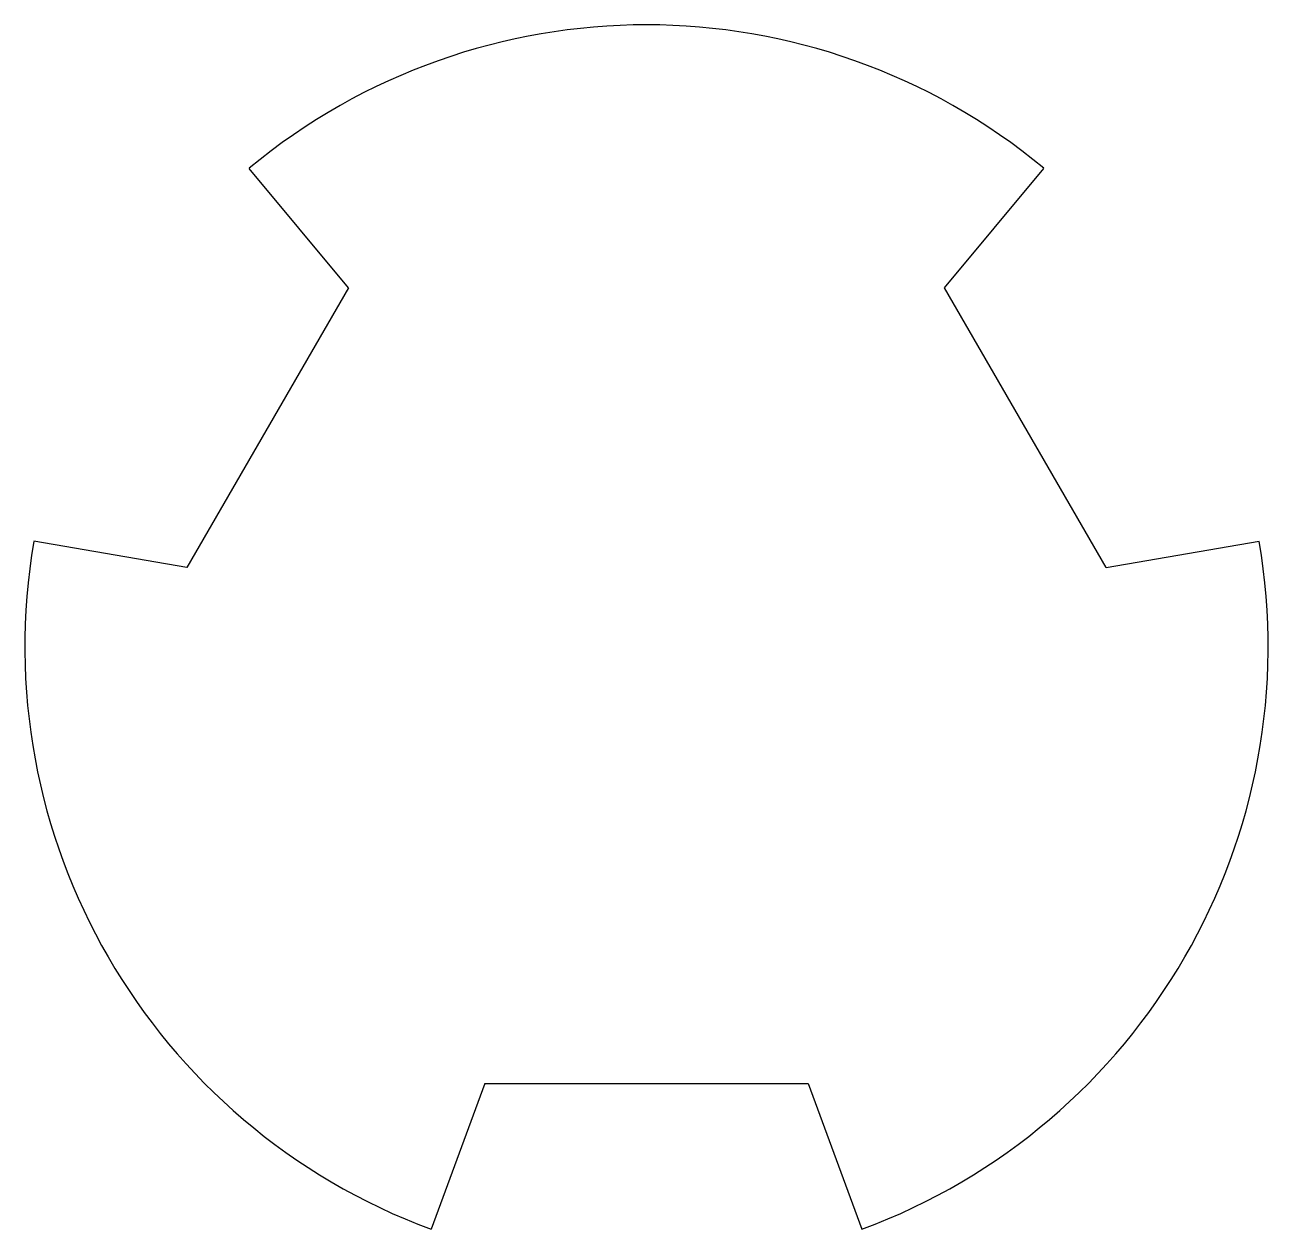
# Model space of a CAD drawing. Header units: millimetres. Extents: x -55 to 55, y -52 to 55.
import ezdxf

# ---------------------------------------------------------------- set-up
doc = ezdxf.new("R2010")
doc.units = ezdxf.units.MM

msp = doc.modelspace()

# ---------------------------------------------------------------- linework, layer by layer
for p, q in [((-26.37, 31.73), (-35.15, 42.3)), ((26.37, 31.73), (35.15, 42.3)), ((-26.37, 31.73), (-40.67, 6.97)), ((40.67, 6.97), (26.37, 31.73)), ((-40.67, 6.97), (-54.21, 9.29)), ((40.67, 6.97), (54.21, 9.29)), ((-14.3, -38.7), (-19.06, -51.59)), ((-14.3, -38.7), (14.3, -38.7)), ((14.3, -38.7), (19.06, -51.59))]:
    msp.add_line(p, q)
for start, end in [(50.2797, 129.7203), (170.2797, 249.7203), (290.2797, 9.7203)]:
    msp.add_arc((0, 0), 55, start, end)

doc.saveas('drawing.dxf')
